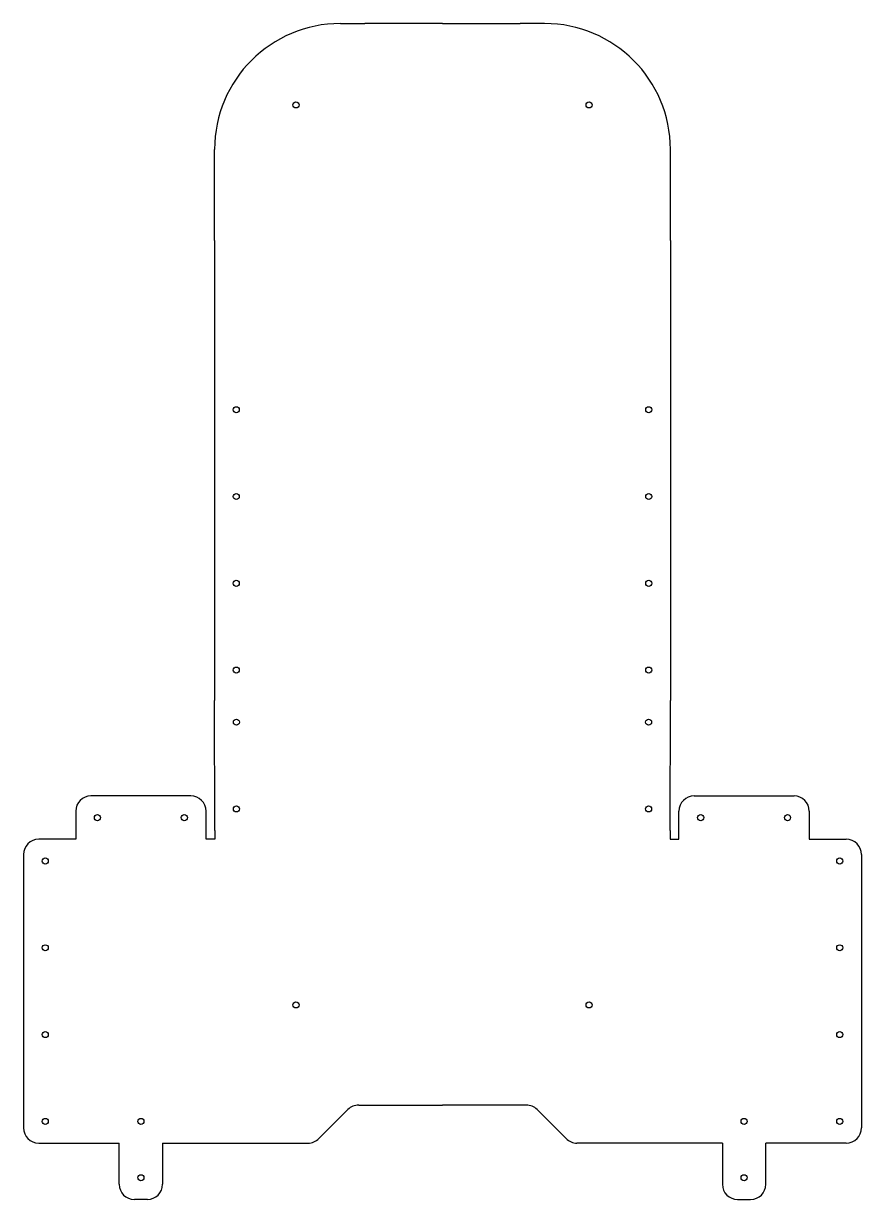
# Model space of a CAD drawing. Header units: millimetres. Extents: x 2641 to 3027, y 1292 to 1834.
import ezdxf

# ---------------------------------------------------------------- set-up
doc = ezdxf.new("R2010")
doc.units = ezdxf.units.MM

msp = doc.modelspace()

# ---------------------------------------------------------------- linework, layer by layer
for p, q in [((2786.6, 1834.23), (2797.82, 1834.23)), ((2833.6, 1834.23), (2797.82, 1834.23)), ((2833.6, 1834.23), (2869.38, 1834.23)), ((2880.6, 1834.23), (2869.38, 1834.23)), ((2728.6, 1734.23), (2728.6, 1776.23)), ((2938.6, 1734.23), (2938.6, 1776.23)), ((2728.6, 1734.23), (2728.6, 1666.23)), ((2938.6, 1734.23), (2938.6, 1666.23)), ((2728.6, 1666.23), (2728.6, 1526.23)), ((2938.6, 1666.23), (2938.6, 1526.23)), ((2728.6, 1526.23), (2728.6, 1522.23)), ((2938.6, 1526.23), (2938.6, 1522.23)), ((2728.66, 1462.23), (2728.6, 1522.23)), ((2938.55, 1462.23), (2938.6, 1522.23)), ((2717.66, 1478.23), (2671.66, 1478.23)), ((2949.54, 1478.23), (2995.54, 1478.23)), ((2664.66, 1471.23), (2664.66, 1466.23)), ((2724.66, 1458.23), (2724.66, 1471.23)), ((2942.54, 1458.23), (2942.54, 1471.23)), ((3002.54, 1471.23), (3002.54, 1466.23)), ((2664.66, 1466.23), (2664.66, 1458.23)), ((3002.54, 1466.23), (3002.54, 1458.23)), ((2664.66, 1458.23), (2647.6, 1458.23)), ((2726.66, 1458.23), (2724.66, 1458.23)), ((2728.66, 1458.23), (2724.66, 1458.23)), ((2728.66, 1458.23), (2724.66, 1458.23)), ((2728.66, 1458.23), (2726.66, 1458.23)), ((2728.66, 1462.23), (2728.66, 1458.23)), ((2938.55, 1462.23), (2938.54, 1458.23)), ((2938.54, 1458.23), (2940.54, 1458.23)), ((2938.54, 1458.23), (2942.54, 1458.23)), ((2938.54, 1458.23), (2942.54, 1458.23)), ((2940.54, 1458.23), (2942.54, 1458.23)), ((3002.54, 1458.23), (3019.6, 1458.23)), ((2640.6, 1451.23), (2640.6, 1325.23)), ((3026.6, 1451.23), (3026.6, 1325.23)), ((2776.65, 1320.29), (2790.05, 1333.68)), ((2795, 1335.73), (2833.6, 1335.73)), ((2872.2, 1335.73), (2833.6, 1335.73)), ((2890.55, 1320.29), (2877.15, 1333.68)), ((2647.6, 1318.23), (2680.6, 1318.23)), ((2680.6, 1318.23), (2684.66, 1318.23)), ((2684.66, 1299.23), (2684.66, 1318.23)), ((2704.66, 1318.23), (2728.66, 1318.23)), ((2704.66, 1318.23), (2704.66, 1299.23)), ((2728.66, 1318.23), (2771.7, 1318.23)), ((2938.54, 1318.23), (2895.5, 1318.23)), ((2962.54, 1318.23), (2938.54, 1318.23)), ((2962.54, 1318.23), (2962.54, 1299.23)), ((2982.54, 1299.23), (2982.54, 1318.23)), ((2986.6, 1318.23), (2982.54, 1318.23)), ((3019.6, 1318.23), (2986.6, 1318.23)), ((2697.66, 1292.23), (2691.66, 1292.23)), ((2969.54, 1292.23), (2975.54, 1292.23))]:
    msp.add_line(p, q)
for centre in [(2766.1, 1796.74), (2901.11, 1796.74), (2738.6, 1656.23), (2928.6, 1656.23), (2738.6, 1616.23), (2928.6, 1616.23), (2738.6, 1576.23), (2928.6, 1576.23), (2738.6, 1536.23), (2928.6, 1536.23), (2738.66, 1512.23), (2928.55, 1512.23), (2674.66, 1468.23), (2714.66, 1468.23), (2738.66, 1472.23), (2928.55, 1472.23), (2952.54, 1468.23), (2992.54, 1468.23), (2650.6, 1448.23), (3016.6, 1448.23), (2650.6, 1408.23), (3016.6, 1408.23), (2766.1, 1381.93), (2901.11, 1381.93), (2650.6, 1368.23), (3016.6, 1368.23), (2650.6, 1328.23), (2694.66, 1328.23), (2972.54, 1328.23), (3016.6, 1328.23), (2694.66, 1302.23), (2972.54, 1302.23)]:
    msp.add_circle(centre, 1.4)
for centre, radius, start, end in [((2786.6, 1776.23), 58, 90, 180), ((2880.6, 1776.23), 58, 0, 90), ((2671.66, 1471.23), 7, 90, 180), ((2717.66, 1471.23), 7, 0, 90), ((2949.54, 1471.23), 7, 90, 180), ((2995.54, 1471.23), 7, 0, 90), ((2647.6, 1451.23), 7, 90, 180), ((3019.6, 1451.23), 7, 0, 90), ((2795, 1328.73), 7, 90, 135), ((2872.2, 1328.73), 7, 45, 90), ((2647.6, 1325.23), 7, 180, 270), ((3019.6, 1325.23), 7, 270, 0), ((2771.7, 1325.23), 7, 270, 315), ((2895.5, 1325.23), 7, 225, 270), ((2691.66, 1299.23), 7, 180, 270), ((2697.66, 1299.23), 7, 270, 0), ((2969.54, 1299.23), 7, 180, 270), ((2975.54, 1299.23), 7, 270, 0)]:
    msp.add_arc(centre, radius, start, end)

doc.saveas('drawing.dxf')
